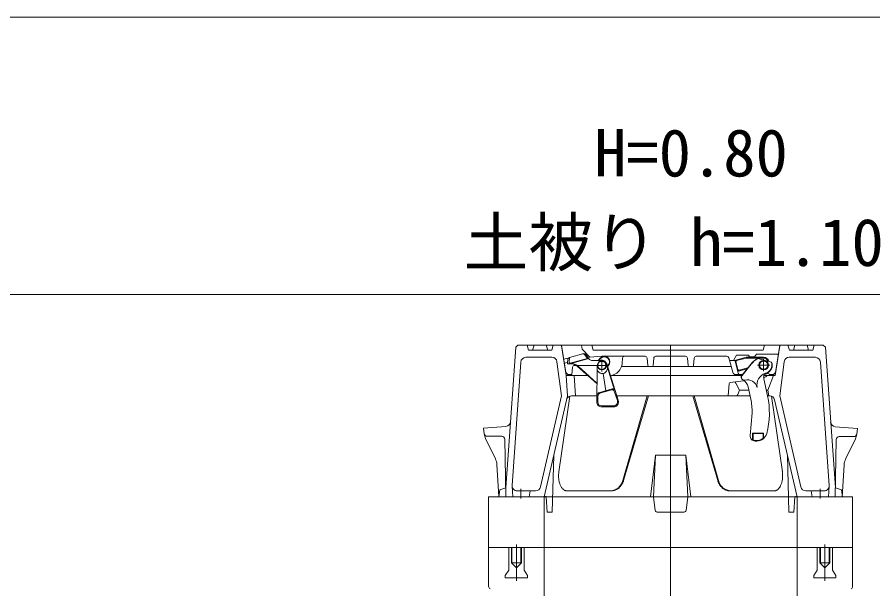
# Model space of a CAD drawing. Units: millimetres, scale not verified. Extents: x -6861 to 6861, y -3554 to 3095.
# Drawn here: x 5376 to 6223, y 2530 to 3095 of the extents above; entities that cross this region are included whole.
import ezdxf
from ezdxf.enums import TextEntityAlignment as Align

# ---------------------------------------------------------------- set-up
doc = ezdxf.new("R2010")
doc.units = ezdxf.units.MM
doc.header["$LTSCALE"] = 20
for name, color, linetype, lineweight in [('0-4_TEMP', 3, 'Continuous', 18), ('0-5_細線', 7, 'Continuous', 18), ('0-A_枠線', 6, 'Continuous', 18)]:
    doc.layers.add(name, color=color, linetype=linetype, lineweight=lineweight)
doc.layers.add('0-8_注釈', color=1, linetype='Continuous')
doc.styles.add('ＭＳ ゴシック', font='')
doc.styles.get('ＭＳ ゴシック').set_extended_font_data('MS Gothic')

msp = doc.modelspace()

# ---------------------------------------------------------------- linework, layer by layer
at = {"layer": '0-4_TEMP'}
for p, q in [((1260.93, 2820.78), (6860.93, 2820.78)), ((6022.8, 2770.78), (6022.8, 2605.78)), ((5874.8, 2628.7), (5874.8, 2619.25)), ((6170.8, 2628.7), (6170.8, 2619.25)), ((5899.8, 2620.78), (5906.2, 2620.78)), ((6005.8, 2620.78), (6039.8, 2620.78)), ((6022.8, 2620.78), (6022.8, 2457.78)), ((6139.4, 2620.78), (6145.8, 2620.78)), ((5870.3, 2573.78), (5870.3, 2537.78)), ((6175.3, 2573.78), (6175.3, 2537.78))]:
    msp.add_line(p, q, dxfattribs=at)
at = {"layer": '0-5_細線'}
for p, q in [((5869.65, 2768.78), (5859.8, 2629.78)), ((5869.65, 2768.78), (5871.8, 2770.78)), ((5871.8, 2770.78), (6173.8, 2770.78)), ((5880.8, 2770.78), (5882.3, 2765.78)), ((5887.8, 2770.78), (5886.3, 2765.78)), ((5899.8, 2770.78), (5901.3, 2765.78)), ((5906.8, 2770.78), (5905.3, 2765.78)), ((5914.3, 2770.78), (5914.89, 2770.18)), ((5919.07, 2743.78), (5914.8, 2770.78)), ((5914.89, 2770.18), (5919.55, 2740.78)), ((5934.8, 2770.78), (5935.3, 2766.78)), ((5944.8, 2770.78), (5946.3, 2765.78)), ((6115.8, 2770.78), (6114.3, 2765.78)), ((6130.7, 2770.18), (6126.05, 2740.78)), ((6126.52, 2743.78), (6130.8, 2770.78)), ((6131.3, 2770.78), (6130.7, 2770.18)), ((6138.8, 2770.78), (6140.3, 2765.78)), ((6145.8, 2770.78), (6144.3, 2765.78)), ((6157.8, 2770.78), (6159.3, 2765.78)), ((6164.8, 2770.78), (6163.3, 2765.78)), ((6175.94, 2768.78), (6173.8, 2770.78)), ((6175.94, 2768.78), (6185.8, 2629.78)), ((5882.3, 2765.78), (5905.3, 2765.78)), ((5922.68, 2758.59), (5936.9, 2762.4)), ((5935.3, 2766.78), (5942.8, 2758.78)), ((5938.07, 2761.3), (5940.57, 2757.52)), ((5938.77, 2761.95), (5939.63, 2762.15)), ((5939.09, 2761.57), (5942.03, 2757.12)), ((5942.8, 2758.78), (5954.8, 2759.78)), ((6114.3, 2765.78), (5946.3, 2765.78)), ((5954.8, 2759.78), (5975.65, 2759.78)), ((5997.49, 2759.78), (5966.47, 2759.78)), ((6037.49, 2759.78), (6008.11, 2759.78)), ((6078.44, 2759.78), (6048.11, 2759.78)), ((6099.8, 2760.78), (6100.8, 2759.28)), ((6100.8, 2759.28), (6105.8, 2759.28)), ((6107.8, 2761.78), (6105.8, 2759.28)), ((6107.8, 2761.78), (6129.37, 2761.78)), ((6163.3, 2765.78), (6140.3, 2765.78)), ((5874.63, 2754.13), (5865.98, 2632.13)), ((5879.62, 2758.78), (5905.41, 2758.78)), ((5910.37, 2754.43), (5914.8, 2720.78)), ((5916.99, 2756.92), (5921.73, 2758.02)), ((5917.62, 2752.96), (5920.78, 2753.69)), ((5920.73, 2753.29), (5921.22, 2756.93)), ((5921.85, 2752.16), (5941.78, 2757.5)), ((5921.9, 2752.17), (5922.34, 2752.25)), ((5922.35, 2754.07), (5922.96, 2758.67)), ((5923.6, 2752.97), (5941.59, 2757.79)), ((5929.44, 2750.78), (5927.76, 2750.78)), ((5931.31, 2750.78), (5949.48, 2750.78)), ((5941.18, 2758.4), (5942.8, 2758.78)), ((5944.53, 2755.78), (5954.8, 2755.78)), ((5948.8, 2750.78), (5960.8, 2750.78)), ((5950.05, 2747.73), (5950.31, 2751.12)), ((5953.41, 2758.17), (5951.02, 2755.78)), ((5951.73, 2755.78), (5953.76, 2757.81)), ((5954.8, 2756.78), (5954.8, 2744.78)), ((5971.06, 2716.3), (5959.56, 2752.3)), ((5960.24, 2750.15), (5960.83, 2750.74)), ((5974.84, 2752.64), (5975.3, 2757.95)), ((5999.48, 2757.98), (6000.21, 2750.68)), ((6006.12, 2757.98), (6005.39, 2750.68)), ((6040.21, 2750.68), (6039.48, 2757.98)), ((6045.39, 2750.68), (6046.12, 2757.98)), ((6084.2, 2744), (6080.37, 2758.29)), ((6081.05, 2755.78), (6086.74, 2755.78)), ((6089.58, 2743.26), (6086.48, 2754.81)), ((6087.19, 2756.04), (6097.42, 2758.78)), ((6089.41, 2746.78), (6087.4, 2754.28)), ((6088.11, 2755.5), (6097.52, 2758.03)), ((6102.39, 2752.29), (6093.29, 2740.9)), ((6102.58, 2752.13), (6093.49, 2740.74)), ((6097.42, 2758.78), (6114.8, 2758.78)), ((6097.52, 2758.03), (6114.8, 2758.03)), ((6108.8, 2751.03), (6120.8, 2751.03)), ((6108.99, 2757.76), (6109.02, 2757.49)), ((6108.99, 2757.76), (6122.73, 2754.08)), ((6109.02, 2757.49), (6122.54, 2753.87)), ((6114.8, 2745.03), (6114.8, 2757.03)), ((6122.54, 2753.87), (6122.73, 2754.08)), ((6135.22, 2754.43), (6130.8, 2720.78)), ((6165.97, 2758.78), (6140.18, 2758.78)), ((6170.96, 2754.13), (6179.61, 2632.13)), ((5919.07, 2743.78), (5921.07, 2741.78)), ((5919.07, 2743.78), (5921.07, 2741.78)), ((5919.07, 2743.78), (5921.07, 2741.78)), ((5919.07, 2743.78), (5921.07, 2741.78)), ((5925.83, 2748.99), (5925.07, 2741.78)), ((5949.8, 2732.78), (5930.83, 2749.85)), ((5949.94, 2733.32), (5931.41, 2750)), ((5949.8, 2714.81), (5950.05, 2747.73)), ((5958.6, 2725.59), (5956, 2742.85)), ((5967.41, 2726.18), (5959.89, 2749.74)), ((5960.42, 2749.62), (5961.19, 2750.39)), ((6082.65, 2749.78), (5974.25, 2749.78)), ((6090.1, 2745.18), (6098.38, 2747.4)), ((6090.63, 2746.07), (6099.16, 2748.36)), ((6115.9, 2741.99), (6120.09, 2742.78)), ((6120.2, 2741.78), (6120.09, 2742.78)), ((6124.52, 2741.78), (6126.52, 2743.78)), ((5919.55, 2740.78), (5920.8, 2720.78)), ((5919.55, 2740.78), (5940.67, 2740.78)), ((5925.07, 2741.78), (5921.07, 2741.78)), ((5927.3, 2740.78), (5928.8, 2720.78)), ((5964.49, 2740.78), (6022.8, 2740.78)), ((6092.96, 2740.78), (6022.8, 2740.78)), ((6081.6, 2733.88), (6094.79, 2735.65)), ((6087.1, 2741.78), (6093.82, 2741.78)), ((6115.14, 2737.56), (6118.69, 2720.87)), ((6126.05, 2740.78), (6115.44, 2740.78)), ((6124.55, 2740.78), (6118.8, 2726.28)), ((6120.2, 2741.78), (6124.52, 2741.78)), ((5952.76, 2724.07), (5964.97, 2727.5)), ((5953.72, 2723.63), (5964.66, 2726.7)), ((5970.11, 2715.99), (5967.11, 2725.38)), ((6080.73, 2732.97), (6079.8, 2720.78)), ((6087.43, 2733.27), (6090.8, 2726.28)), ((6090.8, 2726.28), (6089.28, 2722.09)), ((6100.13, 2726.28), (6090.8, 2726.28)), ((6099.47, 2729.55), (6102.06, 2717.33)), ((6118.8, 2726.28), (6117.78, 2726.28)), ((6118.8, 2726.28), (6119.8, 2720.78)), ((5894.07, 2630.66), (5914.8, 2720.78)), ((5897.8, 2620.78), (5920.8, 2720.78)), ((5923.12, 2720.5), (5912.3, 2645.69)), ((5924.78, 2720.78), (5949.63, 2720.78)), ((5950.8, 2714.78), (5950.8, 2719.78)), ((5969.86, 2720.78), (6022.8, 2720.78)), ((5975.57, 2637.09), (5999.66, 2720.78)), ((5976.21, 2636.98), (6000.95, 2720.78)), ((6100.96, 2720.78), (6022.8, 2720.78)), ((6069.38, 2636.98), (6044.65, 2720.78)), ((6070.03, 2637.09), (6045.93, 2720.78)), ((6072.18, 2720.78), (6067.75, 2720.78)), ((6120.82, 2720.78), (6118.89, 2720.78)), ((6122.47, 2720.5), (6133.3, 2645.69)), ((6147.8, 2620.78), (6125.69, 2716.9)), ((6151.52, 2630.66), (6130.8, 2720.78)), ((5954.8, 2710.78), (5966.3, 2710.78)), ((5954.8, 2709.78), (5966.3, 2709.78)), ((6103.46, 2704.03), (6101.49, 2681.46)), ((5859.82, 2690.45), (5837.8, 2688.78)), ((5837.8, 2688.78), (5838.49, 2683.2)), ((6104.3, 2683.53), (6103.8, 2683.76)), ((6103.8, 2683.76), (6114.8, 2683.76)), ((6103.8, 2683.76), (6103.8, 2676.8)), ((6104.3, 2683.53), (6114.3, 2683.53)), ((6104.3, 2683.53), (6104.3, 2677.08)), ((6114.3, 2683.53), (6114.8, 2683.76)), ((6114.3, 2683.53), (6114.3, 2678.79)), ((6114.8, 2683.76), (6114.8, 2678.56)), ((5839.85, 2678.57), (5849.51, 2658.45)), ((5841.45, 2680.78), (5855.85, 2680.78)), ((5858.85, 2677.83), (5859.8, 2620.78)), ((6103.8, 2676.8), (6104.3, 2677.08)), ((6106.47, 2676.53), (6108.14, 2676.53)), ((6106.47, 2676.03), (6108.14, 2676.03)), ((6114.3, 2678.79), (6114.8, 2678.56)), ((6186.57, 2677.52), (6185.52, 2620.47)), ((6203.98, 2680.44), (6189.58, 2680.46)), ((6205.57, 2678.23), (6195.87, 2658.13)), ((5905.8, 2605.78), (5907.3, 2662.08)), ((6007.8, 2662.08), (6037.8, 2662.08)), ((6037.8, 2662.08), (6042.8, 2620.78)), ((6039.8, 2620.78), (6037.8, 2662.08)), ((6139.8, 2605.78), (6138.3, 2662.08)), ((5850.97, 2652.82), (5852.8, 2620.78)), ((6194.41, 2652.49), (6192.52, 2620.46)), ((5853.8, 2627.78), (5852.8, 2620.78)), ((5853.8, 2627.78), (5859.8, 2629.78)), ((5866.8, 2620.78), (5865.98, 2631.39)), ((5870.97, 2626.78), (5889.2, 2626.78)), ((5883.8, 2626.78), (5882.8, 2620.78)), ((5920.06, 2626.78), (5963.78, 2626.78)), ((6125.53, 2626.78), (6081.81, 2626.78)), ((6174.63, 2626.78), (6156.4, 2626.78)), ((6161.8, 2626.78), (6162.8, 2620.78)), ((6178.8, 2620.78), (6179.61, 2631.39)), ((6191.8, 2627.78), (6185.8, 2629.78)), ((6191.8, 2627.78), (6192.8, 2620.78)), ((5842.8, 2620.78), (6202.8, 2620.78)), ((5842.8, 2620.78), (5842.8, 2570.78)), ((5852.8, 2620.78), (5897.8, 2620.78)), ((5897.8, 2620.78), (5899.8, 2620.78)), ((5897.8, 2620.78), (5897.8, 2570.78)), ((5899.8, 2620.78), (5900.8, 2605.78)), ((5906.2, 2620.78), (6005.8, 2620.78)), ((6005.8, 2620.78), (6007.57, 2607.51)), ((6039.8, 2620.78), (6038.03, 2607.51)), ((6139.4, 2620.78), (6039.8, 2620.78)), ((6145.8, 2620.78), (6144.8, 2605.78)), ((6147.8, 2620.78), (6145.8, 2620.78)), ((6192.8, 2620.78), (6147.8, 2620.78)), ((6147.8, 2620.78), (6147.8, 2570.78)), ((6202.8, 2620.78), (6202.8, 2570.78)), ((5900.8, 2605.78), (5905.8, 2605.78)), ((6036.05, 2605.78), (6009.24, 2605.78)), ((6144.8, 2605.78), (6139.8, 2605.78)), ((5842.8, 2570.78), (6202.8, 2570.78)), ((5842.8, 2570.78), (5842.8, 2532.57)), ((5862.8, 2570.78), (5862.8, 2548.28)), ((5865.3, 2570.78), (5865.3, 2555.78)), ((5865.9, 2570.78), (5865.9, 2555.18)), ((5874.7, 2570.78), (5874.7, 2555.18)), ((5877.8, 2570.78), (5877.8, 2548.28)), ((5897.8, 2570.78), (5897.8, 2420.78)), ((6147.8, 2570.78), (6147.8, 2420.78)), ((6167.8, 2570.78), (6167.8, 2548.28)), ((6170.3, 2570.78), (6170.3, 2555.78)), ((6170.9, 2570.78), (6170.9, 2555.18)), ((6179.7, 2570.78), (6179.7, 2555.18)), ((6180.3, 2570.78), (6180.3, 2555.78)), ((6182.8, 2570.78), (6182.8, 2548.28)), ((6202.8, 2570.78), (6202.8, 2532.57)), ((5862.8, 2548.28), (5859.3, 2543.28)), ((5865.3, 2555.78), (5875.3, 2555.78)), ((5865.3, 2555.78), (5870.3, 2550.78)), ((5877.8, 2548.28), (5881.3, 2543.28)), ((6170.3, 2555.78), (6175.3, 2550.78)), ((6180.3, 2555.78), (6170.3, 2555.78)), ((6180.3, 2555.78), (6175.3, 2550.78)), ((5859.3, 2543.28), (5859.3, 2540.78)), ((5859.3, 2540.78), (5881.3, 2540.78)), ((5881.3, 2543.28), (5881.3, 2540.78)), ((6186.3, 2540.78), (6164.3, 2540.78))]:
    msp.add_line(p, q, dxfattribs=at)
for points in [[(6084.91, 2755.78), (6087.8, 2760.78), (6099.8, 2760.78)], [(6185.62, 2690.14), (6207.64, 2688.43), (6206.94, 2682.86)], [(6005.8, 2620.78), (6007.8, 2662.08), (6002.8, 2620.78)], [(5875.3, 2570.78), (5875.3, 2555.78), (5870.3, 2550.78)], [(6167.8, 2548.28), (6164.3, 2543.28), (6164.3, 2540.78)], [(6182.8, 2548.28), (6186.3, 2543.28), (6186.3, 2540.78)]]:
    msp.add_lwpolyline(points, dxfattribs=at)
for centre, radius in [((5954.8, 2750.78), 4.5), ((5954.8, 2750.78), 4), ((6114.8, 2751.03), 4.75), ((6114.8, 2751.03), 4)]:
    msp.add_circle(centre, radius, dxfattribs=at)
for centre, radius, start, end in [((5936.4, 2760.2), 2, 33.435, 105), ((5937.42, 2760.47), 2, 33.435, 105), ((5957.3, 2754.28), 5.5, 315, 135), ((5957.3, 2754.28), 5, 315, 135), ((5977.29, 2757.78), 2, 90, 175), ((5997.49, 2757.78), 2, 5.711, 90), ((6008.11, 2757.78), 2, 90, 174.289), ((6037.49, 2757.78), 2, 5.711, 90), ((6048.11, 2757.78), 2, 90, 174.289), ((6078.44, 2757.78), 2, 15, 90), ((5879.62, 2753.78), 5, 90, 175.943), ((5905.41, 2753.78), 5, 7.496, 90), ((5921.72, 2753.16), 1, 172.38, 285), ((5923.2, 2756.66), 2, 105, 172.38), ((5924.72, 2742.57), 10, 48.003, 105), ((5923.34, 2753.94), 1, 172.38, 285), ((5924.14, 2742.42), 10, 48.003, 100.392), ((5927.82, 2748.78), 2, 90, 173.991), ((5931.31, 2753.78), 3, 239.518, 270), ((5944.53, 2758.78), 3, 213.435, 270), ((5954.8, 2750.78), 5, 17.716, 90), ((5961.88, 2753.78), 13, 275.889, 355), ((6087.45, 2755.07), 1, 105, 195), ((6088.37, 2754.54), 1, 104.999, 195), ((6118.8, 2739.19), 21, 117.828, 141.396), ((6118.8, 2739.19), 20.75, 118.098, 141.396), ((6114.8, 2753.28), 5.5, 18.873, 90), ((6114.8, 2753.28), 4.75, 25.614, 90), ((6114.8, 2751.03), 8.25, 282.029, 20.153), ((6114.8, 2751.03), 8.5, 289.465, 21.032), ((6140.18, 2753.78), 5, 90, 172.504), ((6165.97, 2753.78), 5, 4.057, 90), ((5955.14, 2747.87), 5.09, 179.563, 17.716), ((6001.2, 2750.78), 1, 185.711, 270.001), ((6004.39, 2750.78), 1, 270, 354.289), ((6041.2, 2750.78), 1, 185.711, 270), ((6044.39, 2750.78), 1, 269.999, 354.289), ((6087.1, 2744.78), 3, 195, 270), ((6089.84, 2746.14), 1, 194.999, 285), ((6090.38, 2747.04), 1, 194.999, 285), ((6091.51, 2743.78), 2, 195, 270), ((6120.59, 2731.14), 12.5, 109.028, 190.412), ((6118.8, 2739.19), 4, 106.971, 204), ((6081.73, 2732.89), 1, 97.625, 175.601), ((6085.62, 2732.4), 2, 25.722, 97.625), ((6095.64, 2739.03), 3, 141.396, 242.755), ((6095.64, 2739.03), 2.75, 141.396, 283.399), ((6089.68, 2727.47), 10, 12, 62.755), ((6098.56, 2726.62), 10, 13.096, 103.289), ((6111.33, 2747.95), 10, 292.623, 314.134), ((5965.2, 2724.78), 2, 17.716, 105.689), ((5965.51, 2725.58), 2, 17.716, 105.689), ((5924.78, 2715.78), 5, 90, 167.047), ((5953.84, 2720.22), 4, 105.689, 179.563), ((5954.8, 2719.78), 4, 105.689, 180), ((6087.4, 2722.78), 2, 270, 340.017), ((6039.46, 2704.03), 64, 0, 12), ((6039.46, 2704.03), 81, 345.314, 12), ((6120.82, 2715.78), 5, 12.953, 90), ((5954.8, 2714.78), 5, 179.204, 270), ((5954.8, 2714.78), 4, 180, 270), ((5966.3, 2714.78), 5, 270, 17.716), ((5966.3, 2714.78), 4, 270, 17.716), ((5859.44, 2695.44), 5, 274.344, 355.943), ((6186.01, 2695.13), 5, 183.949, 265.548), ((5841.45, 2683.78), 3, 187.125, 270), ((5853.38, 2685.06), 15, 187.125, 205.641), ((6108.14, 2686.03), 10, 270, 345.314), ((6203.98, 2683.44), 3, 269.893, 352.768), ((5855.85, 2677.78), 3, 0.955, 90), ((6106.47, 2681.03), 5, 175, 270), ((6106.47, 2681.03), 4.5, 241.158, 270), ((6108.14, 2686.03), 9.5, 270, 310.388), ((6189.57, 2677.46), 3, 89.893, 178.938), ((6192.05, 2684.75), 15, 334.252, 352.768), ((5835.99, 2651.96), 15, 3.27, 25.641), ((6209.38, 2651.61), 15, 154.251, 176.622), ((5927.01, 2641.62), 15, 177.42047, 183.98981), ((5926.98, 2642.41), 14.95, 173.89277, 180.46211), ((5926.86, 2643.2), 14.77, 170.31074, 176.88008), ((6118.73, 2643.2), 14.77, 3.11892, 9.68825), ((6118.61, 2642.41), 14.95, 359.5389, 6.10824), ((6118.59, 2641.62), 15, 356.00919, 2.57852), ((5926.94, 2640.82), 14.9, 180.96172, 187.53106), ((5926.79, 2640.04), 14.66, 184.58302, 191.15236), ((5926.55, 2639.28), 14.3, 188.35914, 194.92847), ((5926.22, 2638.56), 13.81, 192.36873, 198.93806), ((5925.81, 2637.88), 13.21, 196.70895, 203.27829), ((5925.33, 2637.24), 12.52, 201.49676, 208.0661), ((5961.64, 2640.6), 14.3, 322.73468, 327.19471), ((5961.55, 2640.72), 14.43, 326.98817, 331.44819), ((5962.32, 2640.6), 14.3, 322.73341, 327.19344), ((5961.47, 2640.84), 14.56, 331.16694, 335.62697), ((5962.23, 2640.72), 14.43, 326.98948, 331.44951), ((5961.4, 2640.97), 14.67, 335.27597, 339.736), ((5962.15, 2640.84), 14.56, 331.16694, 335.62697), ((5961.35, 2641.11), 14.78, 339.32468, 343.78471), ((5962.08, 2640.97), 14.67, 335.27597, 339.736), ((5962.03, 2641.11), 14.78, 339.32468, 343.78471), ((6083.57, 2641.11), 14.78, 196.2168, 200.67683), ((6083.51, 2640.97), 14.67, 200.26406, 204.72408), ((6084.25, 2641.11), 14.78, 196.21538, 200.67541), ((6083.44, 2640.84), 14.56, 204.3731, 208.83313), ((6084.19, 2640.97), 14.67, 200.26406, 204.72408), ((6083.37, 2640.72), 14.43, 208.55057, 213.0106), ((6084.12, 2640.84), 14.56, 204.3731, 208.83313), ((6083.28, 2640.6), 14.3, 212.80665, 217.26668), ((6084.04, 2640.72), 14.43, 208.55057, 213.0106), ((6083.96, 2640.6), 14.3, 212.80665, 217.26668), ((6120.27, 2637.24), 12.52, 331.93385, 338.50319), ((6119.78, 2637.88), 13.21, 336.7206, 343.28994), ((6119.37, 2638.56), 13.81, 341.06298, 347.63232), ((6119.05, 2639.28), 14.3, 345.0715, 351.64084), ((6118.8, 2640.04), 14.66, 348.84661, 355.41595), ((6118.65, 2640.82), 14.9, 352.46994, 359.03928), ((5870.97, 2631.78), 5, 175.943, 270), ((5889.2, 2631.78), 5, 270, 347.047), ((5924.77, 2636.67), 11.76, 206.87362, 213.44296), ((5924.16, 2636.17), 10.97, 213.01027, 219.57961), ((5923.49, 2635.73), 10.18, 220.10416, 226.6735), ((5922.78, 2635.38), 9.44, 228.3576, 234.92694), ((5922.03, 2635.11), 8.8, 237.91499, 244.48433), ((5921.25, 2634.93), 8.33, 248.76546, 255.3348), ((5920.46, 2634.84), 8.07, 260.60549, 267.17483), ((5963.03, 2639.9), 13.13, 270.31854, 274.77857), ((5963.71, 2639.9), 13.13, 270.31854, 274.77857), ((5962.88, 2639.91), 13.15, 275.40614, 279.86617), ((5963.56, 2639.91), 13.15, 275.40614, 279.86617), ((5962.74, 2639.94), 13.2, 280.46637, 284.9264), ((5963.42, 2639.94), 13.2, 280.466, 284.92603), ((5962.6, 2639.97), 13.27, 285.48095, 289.94098), ((5963.27, 2639.97), 13.27, 285.48146, 289.94149), ((5962.46, 2640.02), 13.36, 290.43589, 294.89592), ((5963.14, 2640.02), 13.36, 290.43589, 294.89592), ((5962.32, 2640.07), 13.47, 295.31835, 299.77837), ((5963, 2640.07), 13.47, 295.31759, 299.77762), ((5962.19, 2640.14), 13.59, 300.11715, 304.57718), ((5962.87, 2640.14), 13.59, 300.11802, 304.57805), ((5962.07, 2640.21), 13.72, 304.82668, 309.2867), ((5962.74, 2640.21), 13.72, 304.82668, 309.2867), ((5961.95, 2640.3), 13.86, 309.44394, 313.90396), ((5962.63, 2640.3), 13.86, 309.44394, 313.90396), ((5961.84, 2640.39), 14.01, 313.96603, 318.42606), ((5962.51, 2640.39), 14.01, 313.96603, 318.42606), ((5961.73, 2640.49), 14.15, 318.39462, 322.85465), ((5962.41, 2640.49), 14.15, 318.39462, 322.85465), ((6083.18, 2640.49), 14.15, 217.14434, 221.60437), ((6083.86, 2640.49), 14.15, 217.14555, 221.60557), ((6083.08, 2640.39), 14.01, 221.57518, 226.03521), ((6083.76, 2640.39), 14.01, 221.57405, 226.03407), ((6082.97, 2640.3), 13.86, 226.09615, 230.55618), ((6083.65, 2640.3), 13.86, 226.09615, 230.55618), ((6082.85, 2640.21), 13.72, 230.71233, 235.17235), ((6083.53, 2640.21), 13.72, 230.7133, 235.17332), ((6082.72, 2640.14), 13.59, 235.42309, 239.88312), ((6083.4, 2640.14), 13.59, 235.42222, 239.88225), ((6082.59, 2640.07), 13.47, 240.22163, 244.68165), ((6083.27, 2640.07), 13.47, 240.22238, 244.68241), ((6082.46, 2640.02), 13.36, 245.10423, 249.56426), ((6083.14, 2640.02), 13.36, 245.10423, 249.56426), ((6082.32, 2639.97), 13.27, 250.05918, 254.51921), ((6083, 2639.97), 13.27, 250.05867, 254.5187), ((6082.18, 2639.94), 13.2, 255.0736, 259.53363), ((6082.86, 2639.94), 13.2, 255.07397, 259.534), ((6082.03, 2639.91), 13.15, 260.13383, 264.59386), ((6082.71, 2639.91), 13.15, 260.13361, 264.59364), ((6081.89, 2639.9), 13.13, 265.22143, 269.68146), ((6082.57, 2639.9), 13.13, 265.2215, 269.68153), ((6125.13, 2634.84), 8.08, 272.82479, 279.39413), ((6124.34, 2634.93), 8.33, 284.66593, 291.23527), ((6123.57, 2635.11), 8.8, 295.51485, 302.08419), ((6122.82, 2635.38), 9.44, 305.07392, 311.64326), ((6122.1, 2635.73), 10.18, 313.32533, 319.89467), ((6121.44, 2636.17), 10.97, 320.42039, 326.98973), ((6120.82, 2636.67), 11.76, 326.55807, 333.12741), ((6156.4, 2631.78), 5, 192.953, 270), ((6174.63, 2631.78), 5, 270, 4.057), ((5898.8, 2620.03), 1.25, 36.87, 143.13), ((6146.8, 2620.03), 1.25, 36.87, 143.13), ((6009.55, 2607.78), 2, 187.595, 270), ((6036.05, 2607.78), 2, 270, 352.405), ((5845.8, 2532.57), 3, 180, 240.968), ((6199.8, 2532.57), 3, 299.032, 0)]:
    msp.add_arc(centre, radius, start, end, dxfattribs=at)
at = {"layer": '0-A_枠線'}
msp.add_line((1260.93, 3094.96), (6860.93, 3094.96), dxfattribs=at)

# ---------------------------------------------------------------- texts
at = {"layer": '0-8_注釈', "style": 'ＭＳ ゴシック'}
for s, p in [('H=0.80', (5947.19, 2923.4)), ('土被り h=1.10', (5818.2, 2834.95))]:
    msp.add_text(s, height=46.92, dxfattribs=at).set_placement(p, align=Align.BOTTOM_LEFT)

doc.saveas('drawing.dxf')
